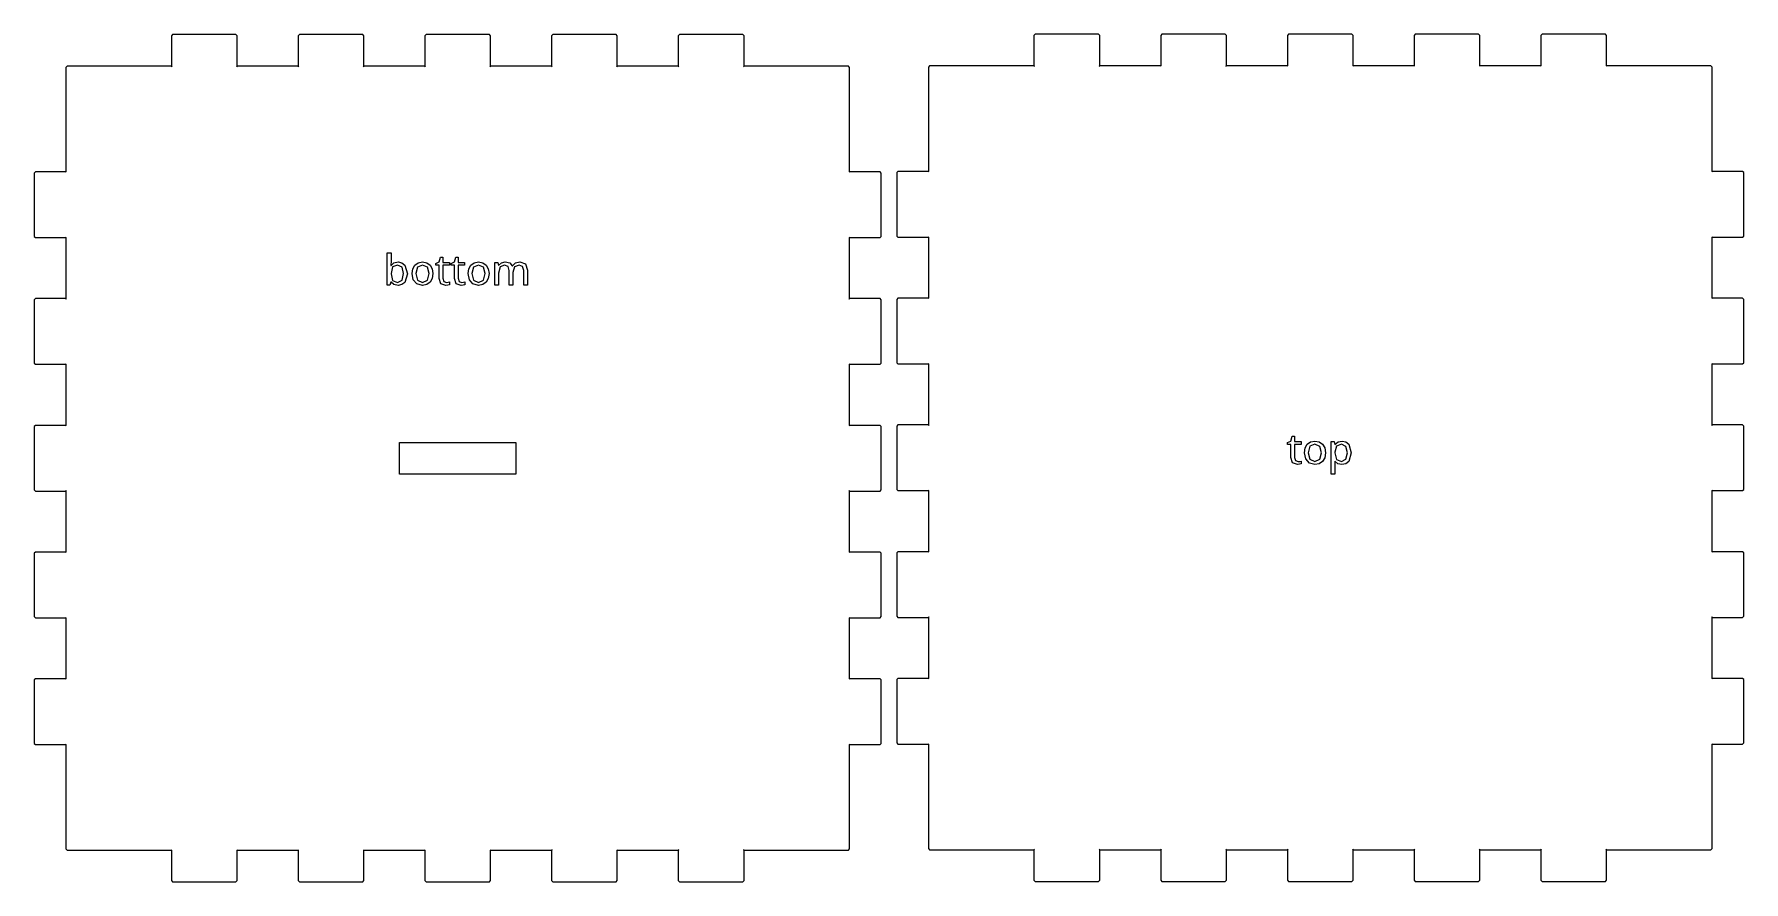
# Model space of a CAD drawing. Extents: x 9 to 592, y 22 to 392.
# Drawn here: x 9.2 to 171.1, y 311.8 to 392.1 of the extents above; entities that cross this region are included whole.
import ezdxf

# ---------------------------------------------------------------- set-up
doc = ezdxf.new("R2010")
doc.units = 0

msp = doc.modelspace()

# ---------------------------------------------------------------- linework, layer by layer
at = {"layer": 'Layer 1'}
for p, q in [((22.296679, 392.057328), (22.186679, 391.947328)), ((22.186679, 391.947328), (22.186679, 389.057328)), ((28.296679, 392.057328), (22.296679, 392.057328)), ((28.406679, 391.947328), (28.296679, 392.057328)), ((28.406679, 389.057328), (28.406679, 391.947328)), ((34.296679, 392.057328), (34.186679, 391.947328)), ((34.186679, 391.947328), (34.186679, 389.057328)), ((40.296679, 392.057328), (34.296679, 392.057328)), ((40.406679, 391.947328), (40.296679, 392.057328)), ((40.406679, 389.057328), (40.406679, 391.947328)), ((46.296679, 392.057328), (46.186679, 391.947328)), ((46.186679, 391.947328), (46.186679, 389.057328)), ((52.296679, 392.057328), (46.296679, 392.057328)), ((52.406679, 391.947328), (52.296679, 392.057328)), ((52.406679, 389.057328), (52.406679, 391.947328)), ((58.296679, 392.057328), (58.186679, 391.947328)), ((58.186679, 391.947328), (58.186679, 389.057328)), ((64.296679, 392.057328), (58.296679, 392.057328)), ((64.406679, 391.947328), (64.296679, 392.057328)), ((64.406679, 389.057328), (64.406679, 391.947328)), ((70.296679, 392.057328), (70.186679, 391.947328)), ((70.186679, 391.947328), (70.186679, 389.057328)), ((76.296679, 392.057328), (70.296679, 392.057328)), ((76.406679, 391.947328), (76.296679, 392.057328)), ((76.406679, 389.057328), (76.406679, 391.947328)), ((103.9784, 392.096), (103.8684, 391.986)), ((103.8684, 391.986), (103.8684, 389.096)), ((109.9784, 392.096), (103.9784, 392.096)), ((110.0884, 391.986), (109.9784, 392.096)), ((110.0884, 389.096), (110.0884, 391.986)), ((115.9784, 392.096), (115.8684, 391.986)), ((115.8684, 391.986), (115.8684, 389.096)), ((121.9784, 392.096), (115.9784, 392.096)), ((122.0884, 391.986), (121.9784, 392.096)), ((122.0884, 389.096), (122.0884, 391.986)), ((127.9784, 392.096), (127.8684, 391.986)), ((127.8684, 391.986), (127.8684, 389.096)), ((133.9784, 392.096), (127.9784, 392.096)), ((134.0884, 391.986), (133.9784, 392.096)), ((134.0884, 389.096), (134.0884, 391.986)), ((139.9784, 392.096), (139.8684, 391.986)), ((139.8684, 391.986), (139.8684, 389.096)), ((145.9784, 392.096), (139.9784, 392.096)), ((146.0884, 391.986), (145.9784, 392.096)), ((146.0884, 389.096), (146.0884, 391.986)), ((151.9784, 392.096), (151.8684, 391.986)), ((151.8684, 391.986), (151.8684, 389.096)), ((157.9784, 392.096), (151.9784, 392.096)), ((158.0884, 391.986), (157.9784, 392.096)), ((158.0884, 389.096), (158.0884, 391.986)), ((12.296679, 389.057328), (12.186679, 388.947328)), ((12.186679, 388.947328), (12.186679, 379.057328)), ((22.186679, 389.057328), (12.296679, 389.057328)), ((22.186679, 389.057328), (22.227929, 389.016078)), ((22.227929, 389.016078), (22.186679, 389.057328)), ((28.406679, 389.057328), (28.365429, 389.016078)), ((28.365429, 389.016078), (28.406679, 389.057328)), ((34.186679, 389.057328), (28.406679, 389.057328)), ((34.186679, 389.057328), (34.227929, 389.016078)), ((34.227929, 389.016078), (34.186679, 389.057328)), ((40.406679, 389.057328), (40.365429, 389.016078)), ((40.365429, 389.016078), (40.406679, 389.057328)), ((46.186679, 389.057328), (40.406679, 389.057328)), ((46.186679, 389.057328), (46.227929, 389.016078)), ((46.227929, 389.016078), (46.186679, 389.057328)), ((52.406679, 389.057328), (52.365429, 389.016078)), ((52.365429, 389.016078), (52.406679, 389.057328)), ((58.186679, 389.057328), (52.406679, 389.057328)), ((58.186679, 389.057328), (58.227929, 389.016078)), ((58.227929, 389.016078), (58.186679, 389.057328)), ((64.406679, 389.057328), (64.365429, 389.016078)), ((64.365429, 389.016078), (64.406679, 389.057328)), ((70.186679, 389.057328), (64.406679, 389.057328)), ((70.186679, 389.057328), (70.227929, 389.016078)), ((70.227929, 389.016078), (70.186679, 389.057328)), ((76.406679, 389.057328), (76.365429, 389.016078)), ((76.365429, 389.016078), (76.406679, 389.057328)), ((86.296679, 389.057328), (76.406679, 389.057328)), ((86.406679, 388.947328), (86.296679, 389.057328)), ((86.406679, 379.057328), (86.406679, 388.947328)), ((93.9784, 389.096), (93.8684, 388.986)), ((93.8684, 388.986), (93.8684, 379.096)), ((103.8684, 389.096), (93.9784, 389.096)), ((103.8684, 389.096), (103.90965, 389.05475)), ((103.90965, 389.05475), (103.8684, 389.096)), ((110.0884, 389.096), (110.04715, 389.05475)), ((110.04715, 389.05475), (110.0884, 389.096)), ((115.8684, 389.096), (110.0884, 389.096)), ((115.8684, 389.096), (115.90965, 389.05475)), ((115.90965, 389.05475), (115.8684, 389.096)), ((122.0884, 389.096), (122.04715, 389.05475)), ((122.04715, 389.05475), (122.0884, 389.096)), ((127.8684, 389.096), (122.0884, 389.096)), ((127.8684, 389.096), (127.90965, 389.05475)), ((127.90965, 389.05475), (127.8684, 389.096)), ((134.0884, 389.096), (134.04715, 389.05475)), ((134.04715, 389.05475), (134.0884, 389.096)), ((139.8684, 389.096), (134.0884, 389.096)), ((139.8684, 389.096), (139.90965, 389.05475)), ((139.90965, 389.05475), (139.8684, 389.096)), ((146.0884, 389.096), (146.04715, 389.05475)), ((146.04715, 389.05475), (146.0884, 389.096)), ((151.8684, 389.096), (146.0884, 389.096)), ((151.8684, 389.096), (151.90965, 389.05475)), ((151.90965, 389.05475), (151.8684, 389.096)), ((158.0884, 389.096), (158.04715, 389.05475)), ((158.04715, 389.05475), (158.0884, 389.096)), ((167.9784, 389.096), (158.0884, 389.096)), ((168.0884, 388.986), (167.9784, 389.096)), ((168.0884, 379.096), (168.0884, 388.986)), ((9.296679, 379.057328), (9.186679, 378.947328)), ((9.186679, 378.947328), (9.186679, 372.947328)), ((12.186679, 379.057328), (9.296679, 379.057328)), ((12.186679, 379.057328), (12.227929, 379.016078)), ((12.227929, 379.016078), (12.186679, 379.057328)), ((86.406679, 379.057328), (86.365429, 379.016078)), ((86.365429, 379.016078), (86.406679, 379.057328)), ((89.296679, 379.057328), (86.406679, 379.057328)), ((89.406679, 378.947328), (89.296679, 379.057328)), ((89.406679, 372.947328), (89.406679, 378.947328)), ((90.9784, 379.096), (90.8684, 378.986)), ((90.8684, 378.986), (90.8684, 372.986)), ((93.8684, 379.096), (90.9784, 379.096)), ((93.8684, 379.096), (93.90965, 379.05475)), ((93.90965, 379.05475), (93.8684, 379.096)), ((168.0884, 379.096), (168.04715, 379.05475)), ((168.04715, 379.05475), (168.0884, 379.096)), ((170.9784, 379.096), (168.0884, 379.096)), ((171.0884, 378.986), (170.9784, 379.096)), ((171.0884, 372.986), (171.0884, 378.986)), ((9.186679, 372.947328), (9.296679, 372.837328)), ((9.296679, 372.837328), (12.186679, 372.837328)), ((12.186679, 372.837328), (12.227929, 372.878578)), ((12.227929, 372.878578), (12.186679, 372.837328)), ((12.186679, 372.837328), (12.186679, 367.057328)), ((86.406679, 372.837328), (86.365429, 372.878578)), ((86.365429, 372.878578), (86.406679, 372.837328)), ((86.406679, 367.057328), (86.406679, 372.837328)), ((86.406679, 372.837328), (89.296679, 372.837328)), ((89.296679, 372.837328), (89.406679, 372.947328)), ((90.8684, 372.986), (90.9784, 372.876)), ((90.9784, 372.876), (93.8684, 372.876)), ((93.8684, 372.876), (93.90965, 372.91725)), ((93.90965, 372.91725), (93.8684, 372.876)), ((93.8684, 372.876), (93.8684, 367.096)), ((168.0884, 372.876), (168.04715, 372.91725)), ((168.04715, 372.91725), (168.0884, 372.876)), ((168.0884, 367.096), (168.0884, 372.876)), ((168.0884, 372.876), (170.9784, 372.876)), ((170.9784, 372.876), (171.0884, 372.986)), ((42.626552, 368.347278), (42.626552, 371.38634)), ((42.626552, 371.38634), (42.978114, 371.38634)), ((42.978114, 371.38634), (42.978114, 370.648059)), ((47.538666, 370.526958), (47.679291, 370.98399)), ((47.679291, 370.98399), (47.888275, 370.98399)), ((47.888275, 370.98399), (47.888275, 370.491802)), ((48.982025, 370.526958), (49.12265, 370.98399)), ((49.12265, 370.98399), (49.331635, 370.98399)), ((49.331635, 370.98399), (49.331635, 370.491802)), ((42.978114, 370.648059), (42.958584, 370.206653)), ((42.958584, 370.206653), (42.978114, 370.206653)), ((42.978114, 370.206653), (43.252528, 370.446887)), ((43.118744, 370.052351), (42.978119, 369.431257)), ((42.978119, 369.431257), (42.978119, 369.415627)), ((42.978119, 369.415627), (43.120697, 368.786721)), ((43.583588, 370.235945), (43.118744, 370.052351)), ((43.252528, 370.446887), (43.642177, 370.526965)), ((43.583588, 370.23594), (43.583588, 370.235945)), ((44.021088, 370.032815), (43.583588, 370.23594)), ((43.642177, 370.526965), (43.642178, 370.52696)), ((43.642178, 370.52696), (44.017666, 370.453718)), ((44.017666, 370.453718), (44.296474, 370.233992)), ((44.163666, 369.42344), (44.021088, 370.032815)), ((44.021088, 368.810158), (44.163666, 369.42344)), ((44.526943, 369.419538), (44.292568, 368.597273)), ((44.296474, 370.233992), (44.526943, 369.419538)), ((44.968353, 369.423445), (45.033783, 369.888777)), ((45.089447, 368.833601), (44.968353, 369.423445)), ((45.033783, 369.888777), (45.230072, 370.237898)), ((45.230072, 370.237898), (45.544525, 370.457625)), ((45.487397, 370.03282), (45.331635, 369.423445)), ((45.331635, 369.423445), (45.489838, 368.80821)), ((45.331635, 369.423445), (45.331635, 369.423445)), ((45.954682, 370.235945), (45.487397, 370.03282)), ((45.544525, 370.457625), (45.964447, 370.530867)), ((46.425385, 370.030867), (45.954682, 370.235945)), ((45.964447, 370.530867), (46.370697, 370.45616)), ((46.370697, 370.45616), (46.683197, 370.232038)), ((46.587494, 369.423445), (46.425385, 370.030867)), ((46.427338, 368.80821), (46.587494, 369.423445)), ((46.683197, 370.232038), (46.883881, 369.881452)), ((46.883881, 369.881452), (46.950775, 369.423445)), ((46.950775, 369.423445), (46.884369, 368.955671)), ((46.950775, 369.423445), (46.950775, 369.423445)), ((47.232025, 370.386333), (47.538666, 370.526958)), ((47.232025, 370.218365), (47.232025, 370.386333)), ((47.53476, 370.218365), (47.232025, 370.218365)), ((47.53476, 368.970318), (47.53476, 370.218365)), ((47.888275, 370.491802), (48.507416, 370.491802)), ((48.507416, 370.218365), (47.888275, 370.218365)), ((47.888275, 370.218365), (47.888275, 368.980083)), ((48.507416, 370.491802), (48.507416, 370.218365)), ((48.675385, 370.386333), (48.982025, 370.526958)), ((48.675385, 370.218365), (48.675385, 370.386333)), ((48.978119, 370.218365), (48.675385, 370.218365)), ((48.978119, 368.970318), (48.978119, 370.218365)), ((49.331635, 370.491802), (49.950775, 370.491802)), ((49.950775, 370.218365), (49.331635, 370.218365)), ((49.331635, 370.218365), (49.331635, 368.980083)), ((49.950775, 370.491802), (49.950775, 370.218365)), ((50.274994, 369.423445), (50.340424, 369.888777)), ((50.396088, 368.833601), (50.274994, 369.423445)), ((50.340424, 369.888777), (50.536713, 370.237898)), ((50.536713, 370.237898), (50.851166, 370.457625)), ((50.794037, 370.03282), (50.638275, 369.423445)), ((50.638275, 369.423445), (50.796478, 368.80821)), ((50.638275, 369.423445), (50.638275, 369.423445)), ((51.261322, 370.235945), (50.794037, 370.03282)), ((50.851166, 370.457625), (51.271088, 370.530867)), ((51.732025, 370.030867), (51.261322, 370.235945)), ((51.271088, 370.530867), (51.677338, 370.45616)), ((51.677338, 370.45616), (51.989838, 370.232038)), ((51.894135, 369.423445), (51.732025, 370.030867)), ((51.733978, 368.80821), (51.894135, 369.423445)), ((51.989838, 370.232038), (52.190521, 369.881452)), ((52.190521, 369.881452), (52.257416, 369.423445)), ((52.257416, 369.423445), (52.19101, 368.955671)), ((52.257416, 369.423445), (52.257416, 369.423445)), ((52.814057, 368.347273), (52.814057, 370.491804)), ((52.814057, 370.491804), (53.09726, 370.491804)), ((53.09726, 370.491804), (53.14999, 370.198835)), ((53.14999, 370.198835), (53.16952, 370.198835)), ((53.302338, 370.054304), (53.165619, 369.458601)), ((53.165619, 369.458601), (53.165619, 368.347273)), ((53.16952, 370.198835), (53.427333, 370.442976)), ((53.737885, 370.235945), (53.302338, 370.054304)), ((53.427333, 370.442976), (53.802333, 370.530866)), ((54.069916, 370.108992), (53.737885, 370.235945)), ((53.802333, 370.530866), (54.218348, 370.441022)), ((54.177338, 369.728132), (54.069916, 370.108992)), ((54.177338, 368.347273), (54.177338, 369.728132)), ((54.218348, 370.441022), (54.458583, 370.171491)), ((54.458583, 370.171491), (54.478113, 370.171491)), ((54.478113, 370.171491), (54.759363, 370.437116)), ((54.667572, 370.062117), (54.526947, 369.530867)), ((54.526947, 369.530867), (54.526947, 368.347273)), ((55.107025, 370.235945), (54.667572, 370.062117)), ((54.759363, 370.437116), (55.165613, 370.530866)), ((55.433685, 370.108992), (55.107025, 370.235945)), ((55.165613, 370.530866), (55.708582, 370.343366)), ((55.542572, 369.728132), (55.433685, 370.108992)), ((55.542572, 368.347273), (55.542572, 369.728132)), ((55.708582, 370.343366), (55.890222, 369.743756)), ((55.890222, 369.743756), (55.890222, 368.347272)), ((42.878505, 368.347278), (42.626552, 368.347278)), ((42.950775, 368.618762), (42.878505, 368.347278)), ((42.978115, 368.618762), (42.950775, 368.618762)), ((43.255459, 368.38634), (42.978115, 368.618762)), ((43.120697, 368.786721), (43.5914, 368.599221)), ((43.642178, 368.30821), (43.255459, 368.38634)), ((43.5914, 368.599221), (44.021088, 368.810158)), ((44.012783, 368.380476), (43.642178, 368.30821)), ((44.292568, 368.597273), (44.012783, 368.380476)), ((45.43515, 368.442976), (45.089447, 368.833601)), ((45.950775, 368.30821), (45.43515, 368.442976)), ((45.489838, 368.80821), (45.960541, 368.599226)), ((46.368744, 368.38194), (45.950775, 368.30821)), ((45.960541, 368.599226), (46.427338, 368.80821)), ((46.68515, 368.603132), (46.368744, 368.38194)), ((46.884369, 368.955671), (46.68515, 368.603132)), ((47.691986, 368.473735), (47.53476, 368.970318)), ((48.163666, 368.308208), (47.691986, 368.473735)), ((47.888275, 368.980083), (47.976165, 368.694927)), ((47.976165, 368.694927), (48.224212, 368.595317)), ((48.370697, 368.329698), (48.163666, 368.308208)), ((48.224212, 368.595317), (48.224213, 368.59532)), ((48.224213, 368.59532), (48.384369, 368.60899)), ((48.523041, 368.370708), (48.370697, 368.329698)), ((48.384369, 368.60899), (48.523041, 368.64024)), ((48.523041, 368.64024), (48.523041, 368.370708)), ((49.135345, 368.473735), (48.978119, 368.970318)), ((49.607025, 368.308208), (49.135345, 368.473735)), ((49.331635, 368.980083), (49.419525, 368.694927)), ((49.419525, 368.694927), (49.667572, 368.595317)), ((49.814057, 368.329698), (49.607025, 368.308208)), ((49.667572, 368.59532), (49.827728, 368.60899)), ((49.667572, 368.595317), (49.667572, 368.59532)), ((49.9664, 368.370708), (49.814057, 368.329698)), ((49.827728, 368.60899), (49.9664, 368.64024)), ((49.9664, 368.64024), (49.9664, 368.370708)), ((50.741791, 368.442976), (50.396088, 368.833601)), ((51.257416, 368.30821), (50.741791, 368.442976)), ((50.796478, 368.80821), (51.267182, 368.599226)), ((51.675385, 368.38194), (51.257416, 368.30821)), ((51.267182, 368.599226), (51.733978, 368.80821)), ((51.991791, 368.603132), (51.675385, 368.38194)), ((52.19101, 368.955671), (51.991791, 368.603132)), ((53.165619, 368.347273), (52.814057, 368.347273)), ((54.526947, 368.347273), (54.177338, 368.347273)), ((55.890222, 368.347272), (55.542572, 368.347273)), ((9.296679, 367.057328), (9.186679, 366.947328)), ((9.186679, 366.947328), (9.186679, 360.947328)), ((12.186679, 367.057328), (9.296679, 367.057328)), ((12.186679, 367.057328), (12.227929, 367.016078)), ((12.227929, 367.016078), (12.186679, 367.057328)), ((86.406679, 367.057328), (86.365429, 367.016078)), ((86.365429, 367.016078), (86.406679, 367.057328)), ((89.296679, 367.057328), (86.406679, 367.057328)), ((89.406679, 366.947328), (89.296679, 367.057328)), ((89.406679, 360.947328), (89.406679, 366.947328)), ((90.9784, 367.096), (90.8684, 366.986)), ((90.8684, 366.986), (90.8684, 360.986)), ((93.8684, 367.096), (90.9784, 367.096)), ((93.8684, 367.096), (93.90965, 367.05475)), ((93.90965, 367.05475), (93.8684, 367.096)), ((168.0884, 367.096), (168.04715, 367.05475)), ((168.04715, 367.05475), (168.0884, 367.096)), ((170.9784, 367.096), (168.0884, 367.096)), ((171.0884, 366.986), (170.9784, 367.096)), ((171.0884, 360.986), (171.0884, 366.986)), ((9.186679, 360.947328), (9.296679, 360.837328)), ((9.296679, 360.837328), (12.186679, 360.837328)), ((12.186679, 360.837328), (12.227929, 360.878578)), ((12.227929, 360.878578), (12.186679, 360.837328)), ((12.186679, 360.837328), (12.186679, 355.057328)), ((86.406679, 360.837328), (86.365429, 360.878578)), ((86.365429, 360.878578), (86.406679, 360.837328)), ((86.406679, 355.057328), (86.406679, 360.837328)), ((86.406679, 360.837328), (89.296679, 360.837328)), ((89.296679, 360.837328), (89.406679, 360.947328)), ((90.8684, 360.986), (90.9784, 360.876)), ((90.9784, 360.876), (93.8684, 360.876)), ((93.8684, 360.876), (93.90965, 360.91725)), ((93.90965, 360.91725), (93.8684, 360.876)), ((93.8684, 360.876), (93.8684, 355.096)), ((168.0884, 360.876), (168.04715, 360.91725)), ((168.04715, 360.91725), (168.0884, 360.876)), ((168.0884, 355.096), (168.0884, 360.876)), ((168.0884, 360.876), (170.9784, 360.876)), ((170.9784, 360.876), (171.0884, 360.986)), ((9.296679, 355.057328), (9.186679, 354.947328)), ((9.186679, 354.947328), (9.186679, 348.947328)), ((12.186679, 355.057328), (9.296679, 355.057328)), ((12.186679, 355.057328), (12.227929, 355.016078)), ((12.227929, 355.016078), (12.186679, 355.057328)), ((86.406679, 355.057328), (86.365429, 355.016078)), ((86.365429, 355.016078), (86.406679, 355.057328)), ((89.296679, 355.057328), (86.406679, 355.057328)), ((89.406679, 354.947328), (89.296679, 355.057328)), ((89.406679, 348.947328), (89.406679, 354.947328)), ((90.9784, 355.096), (90.8684, 354.986)), ((90.8684, 354.986), (90.8684, 348.986)), ((93.8684, 355.096), (90.9784, 355.096)), ((93.8684, 355.096), (93.90965, 355.05475)), ((93.90965, 355.05475), (93.8684, 355.096)), ((168.0884, 355.096), (168.04715, 355.05475)), ((168.04715, 355.05475), (168.0884, 355.096)), ((170.9784, 355.096), (168.0884, 355.096)), ((171.0884, 354.986), (170.9784, 355.096)), ((171.0884, 348.986), (171.0884, 354.986)), ((43.796753, 353.447254), (54.796605, 353.447254)), ((43.796753, 350.447403), (43.796753, 353.447254)), ((54.796605, 353.447254), (54.796605, 350.447403)), ((127.880344, 353.426781), (128.186984, 353.567406)), ((127.880344, 353.258812), (127.880344, 353.426781)), ((128.183078, 353.258812), (127.880344, 353.258812)), ((128.183078, 352.010766), (128.183078, 353.258812)), ((128.186984, 353.567406), (128.327609, 354.024437)), ((128.327609, 354.024437), (128.536594, 354.024437)), ((128.536594, 354.024437), (128.536594, 353.53225)), ((128.536594, 353.53225), (129.155734, 353.53225)), ((129.155734, 353.258812), (128.536594, 353.258812)), ((128.536594, 353.258812), (128.536594, 352.020531)), ((129.155734, 353.53225), (129.155734, 353.258812)), ((129.545383, 352.929223), (129.741672, 353.278344)), ((129.741672, 353.278344), (130.056125, 353.49807)), ((129.998996, 353.073266), (129.843234, 352.463891)), ((130.466281, 353.276391), (129.998996, 353.073266)), ((130.056125, 353.49807), (130.476047, 353.571312)), ((130.936984, 353.071312), (130.466281, 353.276391)), ((130.476047, 353.571312), (130.882297, 353.496605)), ((130.882297, 353.496605), (131.194797, 353.272484)), ((131.099094, 352.463891), (130.936984, 353.071312)), ((131.194797, 353.272484), (131.39548, 352.921898)), ((132.019016, 350.426781), (132.019016, 353.53225)), ((132.019016, 353.53225), (132.308078, 353.53225)), ((132.308078, 353.53225), (132.354953, 353.239281)), ((132.354953, 353.239281), (132.370578, 353.239281)), ((132.370578, 353.239281), (132.659641, 353.493187)), ((132.515109, 353.096703), (132.370578, 352.53225)), ((132.976047, 353.276391), (132.515109, 353.096703)), ((132.659641, 353.493187), (133.038547, 353.571312)), ((133.403781, 353.067407), (132.976047, 353.276391)), ((132.976047, 353.276391), (132.976047, 353.276391)), ((133.038547, 353.571312), (133.409641, 353.498559)), ((133.556125, 352.467797), (133.403781, 353.067407)), ((133.409641, 353.498559), (133.686984, 353.280297)), ((133.686984, 353.280297), (133.919406, 352.463891)), ((128.340305, 351.514184), (128.183078, 352.010766)), ((128.811984, 351.348656), (128.340305, 351.514184)), ((128.536594, 352.020531), (128.624485, 351.735375)), ((128.624485, 351.735375), (128.872532, 351.635766)), ((129.019016, 351.37014), (128.811984, 351.348656)), ((128.872531, 351.635766), (129.032688, 351.649438)), ((128.872532, 351.635766), (128.872531, 351.635766)), ((129.171359, 351.411156), (129.019016, 351.37014)), ((129.032688, 351.649438), (129.171359, 351.680688)), ((129.171359, 351.680688), (129.171359, 351.411156)), ((129.479953, 352.463891), (129.545383, 352.929223)), ((129.601047, 351.874047), (129.479953, 352.463891)), ((129.94675, 351.483422), (129.601047, 351.874047)), ((129.843234, 352.463891), (130.001438, 351.848656)), ((129.843234, 352.463891), (129.843234, 352.463891)), ((130.462375, 351.348656), (129.94675, 351.483422)), ((130.001438, 351.848656), (130.472141, 351.639672)), ((130.880344, 351.422387), (130.462375, 351.348656)), ((130.472141, 351.639672), (130.938938, 351.848656)), ((131.19675, 351.643578), (130.880344, 351.422387)), ((130.938938, 351.848656), (131.099094, 352.463891)), ((131.395969, 351.996117), (131.19675, 351.643578)), ((131.39548, 352.921898), (131.462375, 352.463891)), ((131.462375, 352.463891), (131.395969, 351.996117)), ((131.462375, 352.463891), (131.462375, 352.463891)), ((132.370578, 351.659203), (132.347141, 351.659203)), ((132.347141, 351.659203), (132.354951, 351.579125)), ((132.354951, 351.579125), (132.370576, 351.307641)), ((132.370578, 352.53225), (132.370578, 352.463891)), ((132.370578, 352.463891), (132.515109, 351.833032)), ((132.652805, 351.426293), (132.370578, 351.659203)), ((132.515109, 351.833032), (132.983859, 351.639672)), ((133.034641, 351.348656), (132.652805, 351.426293)), ((132.983859, 351.639672), (133.403781, 351.858422)), ((133.407688, 351.422387), (133.034641, 351.348656)), ((133.034641, 351.348656), (133.034641, 351.348656)), ((133.403781, 351.858422), (133.556125, 352.467797)), ((133.686984, 351.643578), (133.407688, 351.422387)), ((133.919406, 352.463891), (133.686984, 351.643578)), ((54.796605, 350.447403), (43.796753, 350.447403)), ((132.370576, 350.426781), (132.019016, 350.426781)), ((132.370576, 351.307641), (132.370576, 350.426781)), ((9.186679, 348.947328), (9.296679, 348.837328)), ((9.296679, 348.837328), (12.186679, 348.837328)), ((12.186679, 348.837328), (12.227929, 348.878578)), ((12.227929, 348.878578), (12.186679, 348.837328)), ((12.186679, 348.837328), (12.186679, 343.057328)), ((86.406679, 348.837328), (86.365429, 348.878578)), ((86.365429, 348.878578), (86.406679, 348.837328)), ((86.406679, 343.057328), (86.406679, 348.837328)), ((86.406679, 348.837328), (89.296679, 348.837328)), ((89.296679, 348.837328), (89.406679, 348.947328)), ((90.8684, 348.986), (90.9784, 348.876)), ((90.9784, 348.876), (93.8684, 348.876)), ((93.8684, 348.876), (93.90965, 348.91725)), ((93.90965, 348.91725), (93.8684, 348.876)), ((93.8684, 348.876), (93.8684, 343.096)), ((168.0884, 348.876), (168.04715, 348.91725)), ((168.04715, 348.91725), (168.0884, 348.876)), ((168.0884, 343.096), (168.0884, 348.876)), ((168.0884, 348.876), (170.9784, 348.876)), ((170.9784, 348.876), (171.0884, 348.986)), ((9.296679, 343.057328), (9.186679, 342.947328)), ((9.186679, 342.947328), (9.186679, 336.947328)), ((12.186679, 343.057328), (9.296679, 343.057328)), ((12.186679, 343.057328), (12.227929, 343.016078)), ((12.227929, 343.016078), (12.186679, 343.057328)), ((86.406679, 343.057328), (86.365429, 343.016078)), ((86.365429, 343.016078), (86.406679, 343.057328)), ((89.296679, 343.057328), (86.406679, 343.057328)), ((89.406679, 342.947328), (89.296679, 343.057328)), ((89.406679, 336.947328), (89.406679, 342.947328)), ((90.9784, 343.096), (90.8684, 342.986)), ((90.8684, 342.986), (90.8684, 336.986)), ((93.8684, 343.096), (90.9784, 343.096)), ((93.8684, 343.096), (93.90965, 343.05475)), ((93.90965, 343.05475), (93.8684, 343.096)), ((168.0884, 343.096), (168.04715, 343.05475)), ((168.04715, 343.05475), (168.0884, 343.096)), ((170.9784, 343.096), (168.0884, 343.096)), ((171.0884, 342.986), (170.9784, 343.096)), ((171.0884, 336.986), (171.0884, 342.986)), ((9.186679, 336.947328), (9.296679, 336.837328)), ((9.296679, 336.837328), (12.186679, 336.837328)), ((12.186679, 336.837328), (12.227929, 336.878578)), ((12.227929, 336.878578), (12.186679, 336.837328)), ((12.186679, 336.837328), (12.186679, 331.057328)), ((86.406679, 336.837328), (86.365429, 336.878578)), ((86.365429, 336.878578), (86.406679, 336.837328)), ((86.406679, 331.057328), (86.406679, 336.837328)), ((86.406679, 336.837328), (89.296679, 336.837328)), ((89.296679, 336.837328), (89.406679, 336.947328)), ((90.8684, 336.986), (90.9784, 336.876)), ((90.9784, 336.876), (93.8684, 336.876)), ((93.8684, 336.876), (93.90965, 336.91725)), ((93.90965, 336.91725), (93.8684, 336.876)), ((93.8684, 336.876), (93.8684, 331.096)), ((168.0884, 336.876), (168.04715, 336.91725)), ((168.04715, 336.91725), (168.0884, 336.876)), ((168.0884, 331.096), (168.0884, 336.876)), ((168.0884, 336.876), (170.9784, 336.876)), ((170.9784, 336.876), (171.0884, 336.986)), ((9.296679, 331.057328), (9.186679, 330.947328)), ((9.186679, 330.947328), (9.186679, 324.947328)), ((12.186679, 331.057328), (9.296679, 331.057328)), ((12.186679, 331.057328), (12.227929, 331.016078)), ((12.227929, 331.016078), (12.186679, 331.057328)), ((86.406679, 331.057328), (86.365429, 331.016078)), ((86.365429, 331.016078), (86.406679, 331.057328)), ((89.296679, 331.057328), (86.406679, 331.057328)), ((89.406679, 330.947328), (89.296679, 331.057328)), ((89.406679, 324.947328), (89.406679, 330.947328)), ((90.9784, 331.096), (90.8684, 330.986)), ((90.8684, 330.986), (90.8684, 324.986)), ((93.8684, 331.096), (90.9784, 331.096)), ((93.8684, 331.096), (93.90965, 331.05475)), ((93.90965, 331.05475), (93.8684, 331.096)), ((168.0884, 331.096), (168.04715, 331.05475)), ((168.04715, 331.05475), (168.0884, 331.096)), ((170.9784, 331.096), (168.0884, 331.096)), ((171.0884, 330.986), (170.9784, 331.096)), ((171.0884, 324.986), (171.0884, 330.986)), ((9.186679, 324.947328), (9.296679, 324.837328)), ((9.296679, 324.837328), (12.186679, 324.837328)), ((12.186679, 324.837328), (12.227929, 324.878578)), ((12.227929, 324.878578), (12.186679, 324.837328)), ((12.186679, 324.837328), (12.186679, 314.947328)), ((86.406679, 324.837328), (86.365429, 324.878578)), ((86.365429, 324.878578), (86.406679, 324.837328)), ((86.406679, 314.947328), (86.406679, 324.837328)), ((86.406679, 324.837328), (89.296679, 324.837328)), ((89.296679, 324.837328), (89.406679, 324.947328)), ((90.8684, 324.986), (90.9784, 324.876)), ((90.9784, 324.876), (93.8684, 324.876)), ((93.8684, 324.876), (93.90965, 324.91725)), ((93.90965, 324.91725), (93.8684, 324.876)), ((93.8684, 324.876), (93.8684, 314.986)), ((168.0884, 324.876), (168.04715, 324.91725)), ((168.04715, 324.91725), (168.0884, 324.876)), ((168.0884, 314.986), (168.0884, 324.876)), ((168.0884, 324.876), (170.9784, 324.876)), ((170.9784, 324.876), (171.0884, 324.986)), ((12.186679, 314.947328), (12.296679, 314.837328)), ((12.296679, 314.837328), (22.186679, 314.837328)), ((22.186679, 314.837328), (22.227929, 314.878578)), ((22.227929, 314.878578), (22.186679, 314.837328)), ((22.186679, 314.837328), (22.186679, 311.947328)), ((28.406679, 314.837328), (28.365429, 314.878578)), ((28.365429, 314.878578), (28.406679, 314.837328)), ((28.406679, 311.947328), (28.406679, 314.837328)), ((28.406679, 314.837328), (34.186679, 314.837328)), ((34.186679, 314.837328), (34.227929, 314.878578)), ((34.227929, 314.878578), (34.186679, 314.837328)), ((34.186679, 314.837328), (34.186679, 311.947328)), ((40.406679, 314.837328), (40.365429, 314.878578)), ((40.365429, 314.878578), (40.406679, 314.837328)), ((40.406679, 311.947328), (40.406679, 314.837328)), ((40.406679, 314.837328), (46.186679, 314.837328)), ((46.186679, 314.837328), (46.227929, 314.878578)), ((46.227929, 314.878578), (46.186679, 314.837328)), ((46.186679, 314.837328), (46.186679, 311.947328)), ((52.406679, 314.837328), (52.365429, 314.878578)), ((52.365429, 314.878578), (52.406679, 314.837328)), ((52.406679, 311.947328), (52.406679, 314.837328)), ((52.406679, 314.837328), (58.186679, 314.837328)), ((58.186679, 314.837328), (58.227929, 314.878578)), ((58.227929, 314.878578), (58.186679, 314.837328)), ((58.186679, 314.837328), (58.186679, 311.947328)), ((64.406679, 314.837328), (64.365429, 314.878578)), ((64.365429, 314.878578), (64.406679, 314.837328)), ((64.406679, 311.947328), (64.406679, 314.837328)), ((64.406679, 314.837328), (70.186679, 314.837328)), ((70.186679, 314.837328), (70.227929, 314.878578)), ((70.227929, 314.878578), (70.186679, 314.837328)), ((70.186679, 314.837328), (70.186679, 311.947328)), ((76.406679, 314.837328), (76.365429, 314.878578)), ((76.365429, 314.878578), (76.406679, 314.837328)), ((76.406679, 311.947328), (76.406679, 314.837328)), ((76.406679, 314.837328), (86.296679, 314.837328)), ((86.296679, 314.837328), (86.406679, 314.947328)), ((93.8684, 314.986), (93.9784, 314.876)), ((93.9784, 314.876), (103.8684, 314.876)), ((103.8684, 314.876), (103.90965, 314.91725)), ((103.90965, 314.91725), (103.8684, 314.876)), ((103.8684, 314.876), (103.8684, 311.986)), ((110.0884, 314.876), (110.04715, 314.91725)), ((110.04715, 314.91725), (110.0884, 314.876)), ((110.0884, 311.986), (110.0884, 314.876)), ((110.0884, 314.876), (115.8684, 314.876)), ((115.8684, 314.876), (115.90965, 314.91725)), ((115.90965, 314.91725), (115.8684, 314.876)), ((115.8684, 314.876), (115.8684, 311.986)), ((122.0884, 314.876), (122.04715, 314.91725)), ((122.04715, 314.91725), (122.0884, 314.876)), ((122.0884, 311.986), (122.0884, 314.876)), ((122.0884, 314.876), (127.8684, 314.876)), ((127.8684, 314.876), (127.90965, 314.91725)), ((127.90965, 314.91725), (127.8684, 314.876)), ((127.8684, 314.876), (127.8684, 311.986)), ((134.0884, 314.876), (134.04715, 314.91725)), ((134.04715, 314.91725), (134.0884, 314.876)), ((134.0884, 311.986), (134.0884, 314.876)), ((134.0884, 314.876), (139.8684, 314.876)), ((139.8684, 314.876), (139.90965, 314.91725)), ((139.90965, 314.91725), (139.8684, 314.876)), ((139.8684, 314.876), (139.8684, 311.986)), ((146.0884, 314.876), (146.04715, 314.91725)), ((146.04715, 314.91725), (146.0884, 314.876)), ((146.0884, 311.986), (146.0884, 314.876)), ((146.0884, 314.876), (151.8684, 314.876)), ((151.8684, 314.876), (151.90965, 314.91725)), ((151.90965, 314.91725), (151.8684, 314.876)), ((151.8684, 314.876), (151.8684, 311.986)), ((158.0884, 314.876), (158.04715, 314.91725)), ((158.04715, 314.91725), (158.0884, 314.876)), ((158.0884, 311.986), (158.0884, 314.876)), ((158.0884, 314.876), (167.9784, 314.876)), ((167.9784, 314.876), (168.0884, 314.986)), ((22.186679, 311.947328), (22.296679, 311.837328)), ((22.296679, 311.837328), (28.296679, 311.837328)), ((28.296679, 311.837328), (28.406679, 311.947328)), ((34.186679, 311.947328), (34.296679, 311.837328)), ((34.296679, 311.837328), (40.296679, 311.837328)), ((40.296679, 311.837328), (40.406679, 311.947328)), ((46.186679, 311.947328), (46.296679, 311.837328)), ((46.296679, 311.837328), (52.296679, 311.837328)), ((52.296679, 311.837328), (52.406679, 311.947328)), ((58.186679, 311.947328), (58.296679, 311.837328)), ((58.296679, 311.837328), (64.296679, 311.837328)), ((64.296679, 311.837328), (64.406679, 311.947328)), ((70.186679, 311.947328), (70.296679, 311.837328)), ((70.296679, 311.837328), (76.296679, 311.837328)), ((76.296679, 311.837328), (76.406679, 311.947328)), ((103.8684, 311.986), (103.9784, 311.876)), ((103.9784, 311.876), (109.9784, 311.876)), ((109.9784, 311.876), (110.0884, 311.986)), ((115.8684, 311.986), (115.9784, 311.876)), ((115.9784, 311.876), (121.9784, 311.876)), ((121.9784, 311.876), (122.0884, 311.986)), ((127.8684, 311.986), (127.9784, 311.876)), ((127.9784, 311.876), (133.9784, 311.876)), ((133.9784, 311.876), (134.0884, 311.986)), ((139.8684, 311.986), (139.9784, 311.876)), ((139.9784, 311.876), (145.9784, 311.876)), ((145.9784, 311.876), (146.0884, 311.986)), ((151.8684, 311.986), (151.9784, 311.876)), ((151.9784, 311.876), (157.9784, 311.876)), ((157.9784, 311.876), (158.0884, 311.986))]:
    msp.add_line(p, q, dxfattribs=at)

doc.saveas('drawing.dxf')
